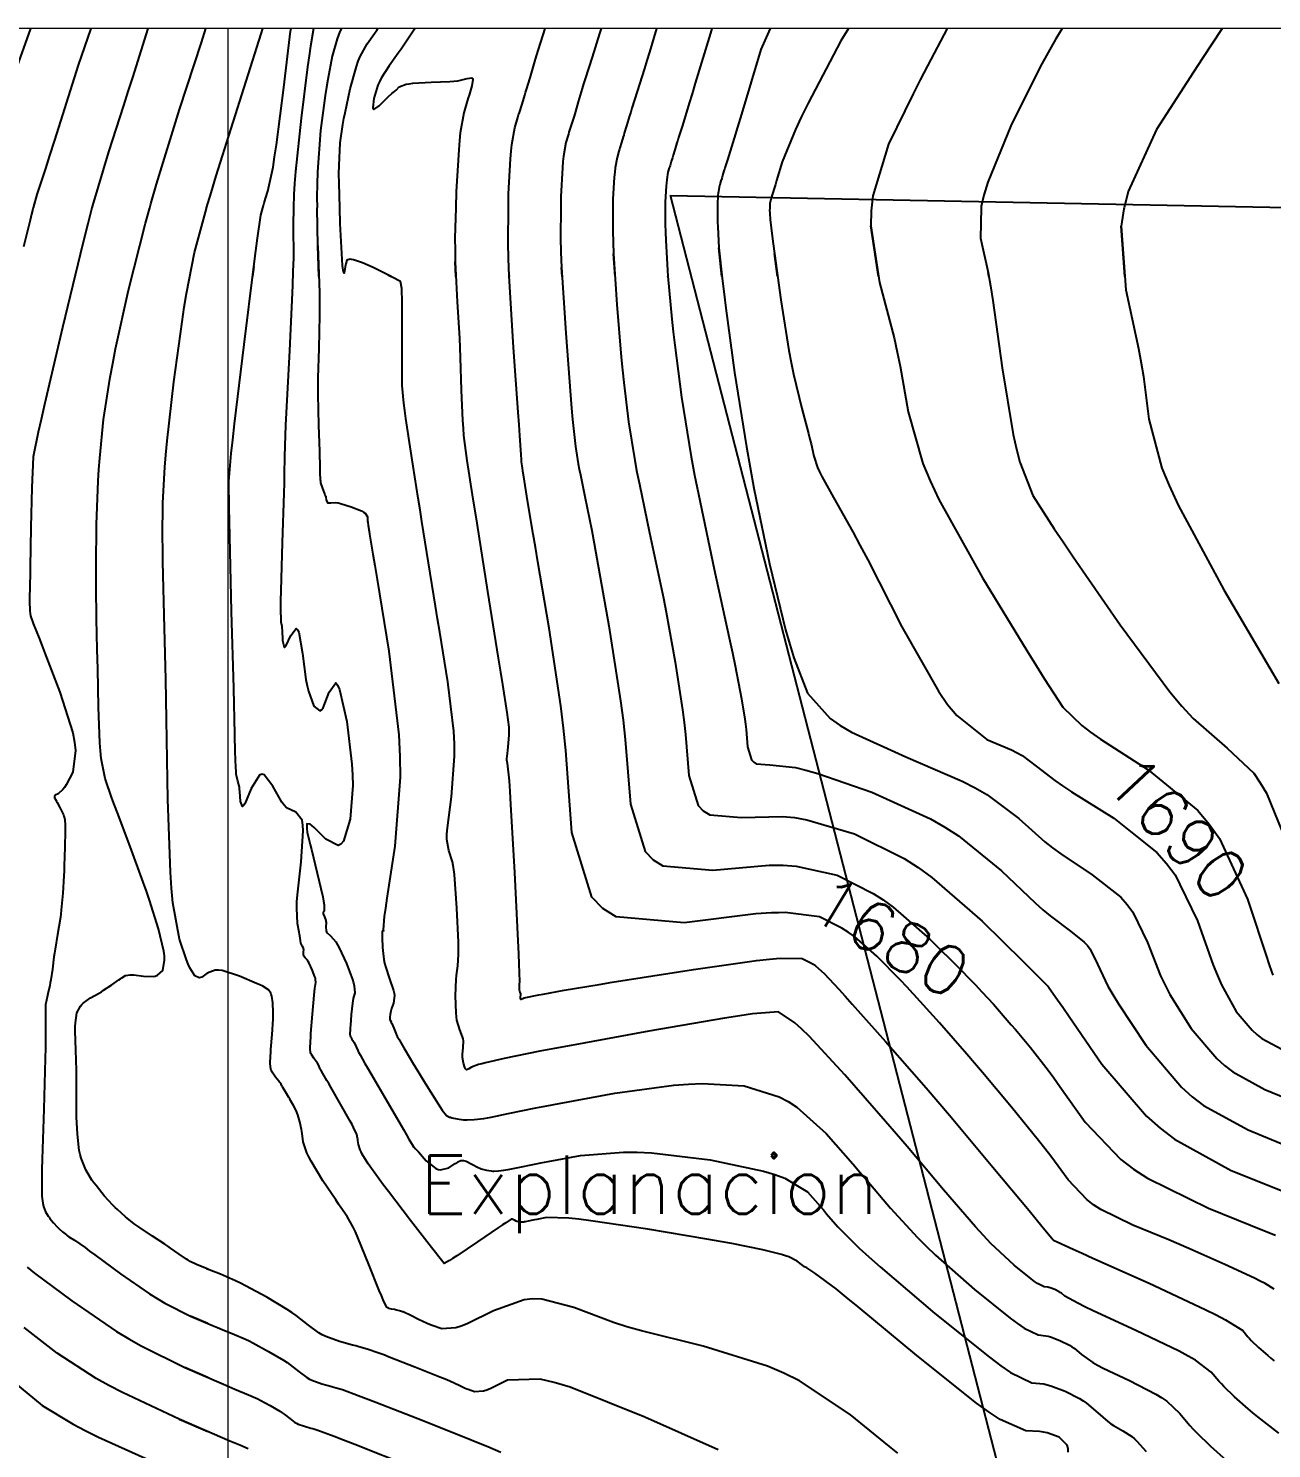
# Model space of a CAD drawing. Header units: metres. Extents: x 837475 to 838479, y 1189012 to 1191015.
# Drawn here: x 837861.1 to 837957.1, y 1190904.2 to 1191013.9 of the extents above; entities that cross this region are included whole.
import ezdxf

# ---------------------------------------------------------------- set-up
doc = ezdxf.new("R2010")
doc.units = ezdxf.units.M
doc.header["$LTSCALE"] = 0.3
doc.layers.add('COORD', color=7, linetype='Continuous', lineweight=20)
for name, color, linetype in [('CORREDORVIA', 70, 'Continuous'), ('COTAS 10', 1, 'Continuous'), ('COTAS INT', 252, 'Continuous'), ('TEXT', 7, 'Continuous')]:
    doc.layers.add(name, color=color, linetype=linetype)
doc.styles.get("Standard").update_dxf_attribs({"font": 'simplex.shx'})

msp = doc.modelspace()

# ---------------------------------------------------------------- linework, layer by layer
at = {"layer": 'COORD'}
msp.add_line((837876.51, 1189013.87), (837876.51, 1191013.87), dxfattribs=at)
msp.add_lwpolyline([(837476.51, 1189013.87), (838476.51, 1189013.87), (838476.51, 1191013.87), (837476.51, 1191013.87)], close=True, dxfattribs=at)
at = {"layer": 'CORREDORVIA'}
msp.add_lwpolyline([(838157.03, 1190996.19), (838237.17, 1190821.34), (838237, 1190602.88), (838240.03, 1190437.2), (838223.54, 1190366.27), (838212.2, 1190288.92), (838221.4, 1189997.88), (837954.54, 1189509.17), (837751.16, 1189231.38), (837593.19, 1189234.4), (837744.49, 1189686.61), (837750.28, 1189933.97), (837723.62, 1190051.52), (837726.09, 1190134.48), (837885.38, 1190229.43), (837983.18, 1190344.12), (837817.55, 1190502.19), (837798.03, 1190660.17), (837963.57, 1190795.98), (837910.68, 1191000.96)], close=True, dxfattribs=at)
at = {"layer": 'COTAS 10'}
for points in [[(837865.9, 1191013.87), (837864.91, 1191011.04), (837863.07, 1191005.23), (837862.7, 1191004.05), (837862.38, 1191003.06), (837861.73, 1191001.04), (837861.44, 1191000), (837861.42, 1190999.92), (837861.31, 1190999.51), (837861.19, 1190999.05), (837860.7, 1190997)], [(837883.1, 1191013.87), (837882.86, 1191012.49), (837882.75, 1191011.75), (837882.64, 1191010.91), (837882.14, 1191006.94), (837881.71, 1191002.83), (837881.63, 1191001.89), (837881.58, 1191001.04), (837881.56, 1191000), (837881.53, 1190998.69), (837881.54, 1190996.12), (837881.51, 1190995.13), (837881.47, 1190994.02)], [(837905.33, 1191013.87), (837905.2, 1191013.47), (837904.62, 1191011.64), (837904.09, 1191009.97), (837903.97, 1191009.58), (837903.86, 1191009.22), (837903.56, 1191008.2), (837903.33, 1191007.46), (837903.28, 1191007.27), (837903.23, 1191007.1), (837903.05, 1191006.54), (837902.89, 1191006.02), (837902.84, 1191005.86), (837902.79, 1191005.69), (837902.6, 1191005.05), (837902.42, 1191004), (837902.37, 1191003.58), (837902.33, 1191003.09), (837902.2, 1191000.88), (837902.2, 1191000), (837902.19, 1190997.69), (837902.22, 1190996.59), (837902.27, 1190995.4), (837902.59, 1190990.34), (837902.96, 1190985.55), (837903.04, 1190984.54), (837903.12, 1190983.65), (837903.34, 1190981.56), (837903.56, 1190980.23), (837903.63, 1190979.82), (837903.72, 1190979.39), (837904.07, 1190977.71), (837904.6, 1190975.09), (837904.79, 1190974.07), (837905, 1190972.92), (837905.93, 1190967.71), (837906.83, 1190961.93), (837907.02, 1190960.42), (837907.19, 1190958.94), (837907.59, 1190953.95), (837908.72, 1190950.29), (837909.34, 1190949.65), (837910.1, 1190949.18), (837913.95, 1190948.85), (837918.31, 1190949.23), (837918.44, 1190949.23), (837919.38, 1190949.22), (837920.39, 1190949.15), (837923.55, 1190948.45), (837926.34, 1190947.05), (837927.11, 1190946.55), (837927.89, 1190945.99), (837930.7, 1190943.55), (837933.17, 1190941.08), (837933.73, 1190940.51), (837934.24, 1190939.98), (837934.73, 1190939.45), (837935.63, 1190938.49), (837936.71, 1190937.25), (837937.02, 1190936.89), (837937.33, 1190936.53), (837938.49, 1190935.15), (837939.86, 1190933.39), (837940.3, 1190932.79), (837940.78, 1190932.14), (837942.72, 1190929.38), (837945.48, 1190926.49), (837946.46, 1190925.75), (837947.55, 1190925.04), (837952.25, 1190922.72), (837956.58, 1190920.98), (837957.43, 1190920.64)], [(837932.05, 1191013.87), (837930.53, 1191010.99), (837929.97, 1191009.91), (837929.43, 1191008.82), (837927.53, 1191004.94), (837926.31, 1191000.94), (837926.21, 1191000), (837926.18, 1190999.79), (837926.16, 1190998.62), (837926.83, 1190994.24), (837927.96, 1190989.96), (837928.21, 1190988.86), (837928.43, 1190987.79), (837929.04, 1190984.24), (837930.19, 1190980.26), (837930.76, 1190978.92), (837931.43, 1190977.48), (837934.8, 1190971.43), (837938.23, 1190965.82), (837938.95, 1190964.65), (837939.57, 1190963.65), (837941, 1190961.43), (837942.46, 1190960.03), (837942.48, 1190960.01), (837943.14, 1190959.51), (837943.91, 1190958.96), (837947.59, 1190956.6), (837951.44, 1190953.45), (837952.32, 1190952.4), (837953.11, 1190951.28), (837955.28, 1190946.6), (837955.43, 1190946.14), (837956.68, 1190942.32), (837956.98, 1190941.46), (837957.24, 1190940.72)], [(837926.76, 1190994.7), (837926.16, 1190998.62)], [(837902.32, 1190994.7), (837902.27, 1190995.4)], [(837881.47, 1190994.02), (837881.23, 1190988.98), (837880.98, 1190984.18), (837880.93, 1190983.22), (837880.9, 1190982.41), (837880.85, 1190980.79), (837880.84, 1190979.41), (837880.83, 1190978.75), (837880.81, 1190977.97), (837880.68, 1190974.15), (837880.57, 1190970.41), (837880.55, 1190969.68), (837880.54, 1190969.09), (837880.57, 1190968.03), (837880.64, 1190967.69), (837880.66, 1190967.54), (837880.67, 1190967.38), (837880.71, 1190966.58), (837880.83, 1190966.07), (837880.89, 1190966.07), (837880.97, 1190966.15), (837881.35, 1190966.97), (837881.77, 1190967.51), (837881.87, 1190967.42), (837881.96, 1190967.22), (837882.24, 1190965.59), (837882.51, 1190963.56), (837882.6, 1190963.09), (837882.7, 1190962.67), (837883.12, 1190961.51), (837883.58, 1190961.15), (837883.71, 1190961.22), (837883.84, 1190961.38), (837884.31, 1190962.6), (837884.81, 1190963.31), (837884.96, 1190963.14), (837885.11, 1190962.81), (837885.67, 1190960.32), (837886.07, 1190957.02), (837886.11, 1190956.18), (837886.13, 1190955.38), (837885.94, 1190952.77), (837885.42, 1190951.08), (837885.22, 1190950.86), (837885.01, 1190950.75), (837884.05, 1190951.23), (837883.15, 1190952.14), (837882.98, 1190952.29), (837882.84, 1190952.4), (837882.59, 1190952.43), (837882.58, 1190952.18), (837882.58, 1190952.11), (837882.58, 1190952.04), (837882.62, 1190951.78), (837882.77, 1190951.14), (837882.84, 1190950.82), (837882.94, 1190950.45), (837883.39, 1190948.6), (837883.81, 1190946.79), (837883.87, 1190946.44), (837883.92, 1190946.16), (837883.93, 1190945.68), (837883.85, 1190945.58), (837883.85, 1190945.53), (837883.85, 1190945.48), (837883.94, 1190945.25), (837884.05, 1190944.96), (837884.06, 1190944.88), (837884.07, 1190944.79), (837884.06, 1190944.47), (837884.08, 1190944.16), (837884.11, 1190944.09), (837884.16, 1190944.01), (837884.42, 1190943.76), (837884.81, 1190943.3), (837884.94, 1190943.08), (837885.08, 1190942.83), (837885.64, 1190941.62), (837886.11, 1190940.39), (837886.19, 1190940.13), (837886.25, 1190939.9), (837886.28, 1190939.37), (837886.16, 1190938.93), (837886.14, 1190938.76), (837886.11, 1190938.57), (837886.02, 1190937.7), (837885.95, 1190936.85), (837885.94, 1190936.68), (837885.93, 1190936.53), (837885.91, 1190936.19), (837885.93, 1190936.03), (837885.95, 1190935.98), (837885.97, 1190935.94), (837886.07, 1190935.78), (837886.2, 1190935.6), (837886.24, 1190935.54), (837886.27, 1190935.47), (837886.4, 1190935.19), (837886.52, 1190934.9), (837886.55, 1190934.83), (837886.58, 1190934.77), (837886.69, 1190934.57), (837887.07, 1190933.91), (837887.28, 1190933.56), (837887.53, 1190933.13), (837890.04, 1190928.81), (837890.28, 1190928.39), (837890.47, 1190928.06), (837890.79, 1190927.52), (837890.8, 1190927.5), (837890.8, 1190927.5), (837890.8, 1190927.49), (837890.81, 1190927.49), (837890.81, 1190927.48), (837890.82, 1190927.48), (837890.83, 1190927.49), (837890.84, 1190927.48), (837890.84, 1190927.48), (837890.99, 1190927.31), (837891.08, 1190927.21), (837891.2, 1190927.08), (837891.81, 1190926.4), (837892.55, 1190925.8), (837892.74, 1190925.72), (837892.92, 1190925.68), (837893.55, 1190925.84), (837894.05, 1190926.17), (837894.16, 1190926.24), (837894.25, 1190926.3), (837894.49, 1190926.42), (837894.7, 1190926.41), (837894.79, 1190926.39), (837894.89, 1190926.35), (837895.33, 1190926.13), (837895.81, 1190925.88), (837895.94, 1190925.83), (837896.06, 1190925.78), (837896.46, 1190925.67), (837896.83, 1190925.61), (837896.93, 1190925.6), (837897.03, 1190925.6), (837897.38, 1190925.61), (837897.81, 1190925.67), (837897.97, 1190925.69), (837898.15, 1190925.73), (837898.9, 1190925.88), (837900.17, 1190926.14), (837900.66, 1190926.23), (837901.22, 1190926.34), (837903.74, 1190926.8), (837907.05, 1190927.07), (837908.11, 1190927.05), (837909.22, 1190927), (837913.74, 1190926.46), (837917.88, 1190925.59), (837918.75, 1190925.33), (837919.51, 1190925.06), (837921.28, 1190924), (837922.24, 1190922.89), (837922.5, 1190922.59), (837922.75, 1190922.3), (837923.61, 1190921.28), (837925.27, 1190919.65), (837926.02, 1190918.97), (837926.89, 1190918.2), (837931.11, 1190914.6), (837935.33, 1190911.21), (837936.21, 1190910.56), (837936.96, 1190910.04), (837938.61, 1190909.23), (837939.52, 1190909.15), (837939.79, 1190909.08), (837940.07, 1190909.01), (837941.19, 1190908.59), (837942.3, 1190908.02), (837942.58, 1190907.84), (837942.84, 1190907.66), (837943.71, 1190906.93), (837944.49, 1190906.24), (837944.7, 1190906.08), (837944.91, 1190905.94), (837945.63, 1190905.53), (837946.34, 1190905.09), (837946.54, 1190904.92), (837946.73, 1190904.74), (837947.44, 1190903.93)], [(837860.96, 1190918.17), (837861.55, 1190917.72), (837864.43, 1190915.56), (837867.87, 1190913.2), (837868.82, 1190912.63), (837869.77, 1190912.09), (837873.16, 1190910.41), (837875.97, 1190909.21), (837876.55, 1190908.96), (837877.03, 1190908.75), (837878.07, 1190908.32), (837878.62, 1190908.08), (837878.79, 1190908), (837878.98, 1190907.9), (837879.75, 1190907.49), (837880.5, 1190907.04), (837880.67, 1190906.93), (837880.83, 1190906.82), (837881.28, 1190906.47), (837881.66, 1190906.18), (837881.78, 1190906.12), (837881.91, 1190906.05), (837882.41, 1190905.88), (837882.89, 1190905.74), (837883.01, 1190905.71), (837883.11, 1190905.68), (837883.43, 1190905.59), (837884.7, 1190905.11), (837885.41, 1190904.83), (837886.28, 1190904.49), (837890.7, 1190902.75)], [(837874.92, 1190909.66), (837873.16, 1190910.41)]]:
    msp.add_lwpolyline(points, dxfattribs=at)
at = {"layer": 'COTAS INT'}
for points in [[(837860.19, 1191010.9), (837861.26, 1191013.87)], [(837870.3, 1191013.87), (837869.1, 1191010.09), (837868.75, 1191008.99), (837868.41, 1191007.92), (837867.25, 1191004.33), (837866.03, 1191000.19), (837865.98, 1191000), (837865.65, 1190998.77), (837865.26, 1190997.25), (837863.69, 1190990.77), (837862.32, 1190984.83), (837862.05, 1190983.65), (837861.83, 1190982.67), (837861.44, 1190980.77), (837861.37, 1190979.57), (837861.35, 1190979.02), (837861.33, 1190978.39), (837861.26, 1190975.33), (837861.2, 1190972.23), (837861.19, 1190971.57), (837861.18, 1190971), (837861.15, 1190969.63), (837861.18, 1190968.87), (837861.21, 1190968.68), (837861.24, 1190968.5), (837861.43, 1190967.91), (837861.9, 1190966.76), (837862.1, 1190966.23), (837862.34, 1190965.61), (837863.5, 1190962.59), (837864.49, 1190959.44), (837864.63, 1190958.73), (837864.71, 1190958.1), (837864.51, 1190956.42), (837863.98, 1190955.43), (837863.85, 1190955.24), (837863.73, 1190955.07), (837863.37, 1190954.75), (837863.14, 1190954.64), (837863.1, 1190954.61), (837863.08, 1190954.57), (837863.08, 1190954.44), (837863.2, 1190954.23), (837863.24, 1190954.15), (837863.29, 1190954.06), (837863.51, 1190953.64), (837863.72, 1190953.21), (837863.77, 1190953.11), (837863.81, 1190953.02), (837863.89, 1190952.76), (837863.91, 1190952.31), (837863.91, 1190952.1), (837863.91, 1190951.85), (837863.89, 1190950.62), (837863.84, 1190949.18), (837863.83, 1190948.79), (837863.81, 1190948.41), (837863.72, 1190947.06), (837863.6, 1190945.77), (837863.56, 1190945.42), (837863.51, 1190945.07), (837863.32, 1190943.86), (837863.13, 1190942.73), (837863.09, 1190942.44), (837863.04, 1190942.16), (837862.92, 1190941.2), (837862.8, 1190940.36), (837862.76, 1190940.15), (837862.72, 1190939.94), (837862.56, 1190939.3), (837862.43, 1190938.66), (837862.4, 1190938.46), (837862.39, 1190938.25), (837862.39, 1190937.45), (837862.39, 1190935.84), (837862.38, 1190935.13), (837862.36, 1190934.3), (837862.25, 1190930.38), (837862.13, 1190926.51), (837862.11, 1190925.72), (837862.1, 1190925.05), (837862.1, 1190923.66), (837862.17, 1190923.11), (837862.2, 1190922.98), (837862.23, 1190922.85), (837862.39, 1190922.46), (837862.59, 1190922.12), (837862.66, 1190922.03), (837862.73, 1190921.94), (837863, 1190921.6), (837863.29, 1190921.29), (837863.37, 1190921.21), (837863.44, 1190921.13), (837863.71, 1190920.89), (837864, 1190920.66), (837864.1, 1190920.59), (837864.2, 1190920.52), (837864.62, 1190920.25), (837865.44, 1190919.68), (837865.79, 1190919.42), (837866.21, 1190919.12), (837868.17, 1190917.67), (837870.42, 1190916.11), (837871.02, 1190915.74), (837871.6, 1190915.4), (837873.6, 1190914.4), (837875.3, 1190913.67), (837875.68, 1190913.51), (837876.03, 1190913.36), (837877, 1190912.97), (837877.85, 1190912.6), (837878.12, 1190912.47), (837878.41, 1190912.32), (837879.62, 1190911.67), (837880.78, 1190910.98), (837881.05, 1190910.8), (837881.3, 1190910.63), (837881.99, 1190910.09), (837882.59, 1190909.64), (837882.78, 1190909.53), (837882.97, 1190909.44), (837883.75, 1190909.16), (837884.51, 1190908.95), (837884.68, 1190908.9), (837884.85, 1190908.86), (837885.34, 1190908.72), (837886.55, 1190908.27), (837887.17, 1190908.03), (837887.91, 1190907.74), (837891.61, 1190906.29), (837895.27, 1190904.83), (837895.98, 1190904.55), (837896.56, 1190904.31), (837897.58, 1190903.89)], [(837914.36, 1190904.05), (837908.69, 1190906.58), (837902.92, 1190908.9), (837901.69, 1190909.27), (837900.62, 1190909.52), (837898.09, 1190909.44), (837896.79, 1190908.79), (837896.5, 1190908.68), (837896.23, 1190908.6), (837895.54, 1190908.55), (837895.06, 1190908.71), (837894.94, 1190908.76), (837894.82, 1190908.81), (837894.4, 1190909.01), (837893.62, 1190909.36), (837893.27, 1190909.51), (837892.87, 1190909.68), (837890.92, 1190910.46), (837888.94, 1190911.23), (837888.52, 1190911.39), (837888.15, 1190911.53), (837887.25, 1190911.84), (837886.59, 1190912.03), (837886.36, 1190912.09), (837886.12, 1190912.16), (837885.1, 1190912.44), (837884.04, 1190912.82), (837883.77, 1190912.95), (837883.52, 1190913.09), (837882.71, 1190913.7), (837881.76, 1190914.45), (837881.43, 1190914.67), (837881.06, 1190914.91), (837879.48, 1190915.85), (837877.84, 1190916.73), (837877.45, 1190916.93), (837877.07, 1190917.11), (837875.92, 1190917.62), (837875.03, 1190917.97), (837874.82, 1190918.06), (837874.62, 1190918.14), (837874.05, 1190918.38), (837873.56, 1190918.62), (837873.41, 1190918.71), (837873.27, 1190918.8), (837872.71, 1190919.18), (837872.05, 1190919.65), (837871.83, 1190919.8), (837871.6, 1190919.95), (837870.65, 1190920.57), (837869.69, 1190921.2), (837869.46, 1190921.37), (837869.24, 1190921.52), (837868.56, 1190922.06), (837867.94, 1190922.62), (837867.77, 1190922.79), (837867.59, 1190922.97), (837866.92, 1190923.69), (837866.29, 1190924.47), (837866.13, 1190924.69), (837865.98, 1190924.9), (837865.51, 1190925.69), (837865.15, 1190926.59), (837865.07, 1190926.88), (837865, 1190927.18), (837864.85, 1190928.44), (837864.79, 1190929.75), (837864.78, 1190930.08), (837864.77, 1190930.41), (837864.79, 1190932.63), (837864.79, 1190933), (837864.78, 1190933.38), (837864.72, 1190934.95), (837864.68, 1190936.43), (837864.69, 1190936.76), (837864.71, 1190937.05), (837864.82, 1190937.82), (837865.08, 1190938.33), (837865.19, 1190938.46), (837865.31, 1190938.58), (837865.87, 1190938.97), (837866.53, 1190939.34), (837866.71, 1190939.45), (837866.88, 1190939.56), (837867.51, 1190939.99), (837868.06, 1190940.37), (837868.18, 1190940.45), (837868.29, 1190940.52), (837868.58, 1190940.7), (837868.93, 1190940.76), (837869.06, 1190940.76), (837869.22, 1190940.75), (837869.95, 1190940.65), (837870.7, 1190940.62), (837870.87, 1190940.66), (837871.03, 1190940.72), (837871.45, 1190941.09), (837871.59, 1190941.89), (837871.57, 1190942.22), (837871.52, 1190942.59), (837871.11, 1190944.32), (837870.42, 1190946.53), (837870.19, 1190947.21), (837869.94, 1190947.91), (837868.92, 1190950.67), (837867.94, 1190953.26), (837867.72, 1190953.86), (837867.52, 1190954.4), (837867, 1190955.92), (837866.7, 1190957.48), (837866.64, 1190958.05), (837866.58, 1190958.68), (837866.47, 1190961.44), (837866.42, 1190964.4), (837866.41, 1190965.15), (837866.39, 1190965.88), (837866.34, 1190968.27), (837866.3, 1190970.74), (837866.3, 1190971.5), (837866.3, 1190972.31), (837866.34, 1190975.55), (837866.46, 1190978.91), (837866.51, 1190979.8), (837866.58, 1190980.67), (837866.87, 1190983.66), (837867.38, 1190986.94), (837867.58, 1190987.99), (837867.8, 1190989.11), (837868.8, 1190993.66), (837870.11, 1190998.82), (837870.44, 1191000), (837870.53, 1191000.32), (837870.97, 1191001.85), (837872.75, 1191007.61), (837874.43, 1191012.78), (837874.78, 1191013.87)], [(837928.26, 1190903.81), (837927.61, 1190904.32), (837924.57, 1190906.78), (837920.65, 1190909.38), (837919.45, 1190909.98), (837918.19, 1190910.52), (837913.2, 1190912.06), (837908.44, 1190913.25), (837907.31, 1190913.57), (837906.27, 1190913.89), (837903.21, 1190915.05), (837900.73, 1190915.7), (837900.05, 1190915.72), (837899.38, 1190915.65), (837897, 1190914.81), (837894.96, 1190913.79), (837894.5, 1190913.61), (837894.09, 1190913.48), (837893.01, 1190913.41), (837892.26, 1190913.66), (837892.06, 1190913.74), (837891.87, 1190913.81), (837891.22, 1190914.13), (837890.68, 1190914.41), (837890.57, 1190914.47), (837890.47, 1190914.52), (837890.23, 1190914.63), (837890.07, 1190914.69), (837890.02, 1190914.71), (837889.97, 1190914.72), (837889.74, 1190914.79), (837889.5, 1190914.86), (837889.43, 1190914.88), (837889.36, 1190914.89), (837889.13, 1190914.94), (837888.92, 1190914.99), (837888.88, 1190915.01), (837888.83, 1190915.03), (837888.73, 1190915.1), (837888.47, 1190915.66), (837888.34, 1190915.98), (837888.18, 1190916.37), (837887.38, 1190918.38), (837886.52, 1190920.46), (837886.33, 1190920.89), (837886.16, 1190921.26), (837885.7, 1190922.09), (837885.21, 1190922.77), (837885.02, 1190923.05), (837884.81, 1190923.37), (837883.83, 1190924.84), (837882.92, 1190926.35), (837882.73, 1190926.7), (837882.58, 1190927.01), (837882.31, 1190927.86), (837882.23, 1190928.49), (837882.2, 1190928.66), (837882.17, 1190928.82), (837882.04, 1190929.41), (837881.88, 1190929.95), (837881.83, 1190930.08), (837881.78, 1190930.22), (837881.56, 1190930.65), (837881.32, 1190931.06), (837881.26, 1190931.18), (837881.19, 1190931.29), (837880.94, 1190931.71), (837880.73, 1190932.06), (837880.69, 1190932.13), (837880.66, 1190932.19), (837880.6, 1190932.31), (837880.52, 1190932.41), (837880.48, 1190932.47), (837880.43, 1190932.53), (837880.16, 1190932.85), (837879.9, 1190933.25), (837879.85, 1190933.36), (837879.81, 1190933.48), (837879.75, 1190933.9), (837879.78, 1190934.5), (837879.79, 1190934.73), (837879.81, 1190934.99), (837879.89, 1190936.14), (837879.97, 1190937.32), (837879.98, 1190937.6), (837879.98, 1190937.85), (837879.95, 1190938.59), (837879.87, 1190939.11), (837879.83, 1190939.23), (837879.8, 1190939.33), (837879.63, 1190939.59), (837879.17, 1190939.87), (837878.95, 1190939.98), (837878.69, 1190940.1), (837877.39, 1190940.65), (837876.05, 1190941.08), (837875.76, 1190941.12), (837875.51, 1190941.13), (837874.87, 1190940.89), (837874.48, 1190940.58), (837874.37, 1190940.54), (837874.27, 1190940.53), (837873.93, 1190940.68), (837873.54, 1190941.29), (837873.42, 1190941.57), (837873.28, 1190941.91), (837872.73, 1190943.51), (837872.23, 1190946.33), (837872.13, 1190947.44), (837872.04, 1190948.68), (837871.84, 1190954.31), (837871.74, 1190960.48), (837871.71, 1190962.05), (837871.68, 1190963.56), (837871.56, 1190968.55), (837871.46, 1190972.68), (837871.45, 1190973.65), (837871.44, 1190974.56), (837871.45, 1190977.21), (837871.6, 1190979.97), (837871.69, 1190980.94), (837871.79, 1190982), (837872.3, 1190986.56), (837872.94, 1190991.21), (837873.11, 1190992.33), (837873.29, 1190993.38), (837873.91, 1190996.56), (837874.83, 1190999.97), (837874.83, 1191000), (837875.18, 1191001.17), (837875.57, 1191002.48), (837879.05, 1191013.46), (837879.17, 1191013.87)], [(837941.42, 1190903.87), (837941.4, 1190904.16), (837941.33, 1190904.42), (837940.72, 1190905.05), (837939.78, 1190905.37), (837939.5, 1190905.43), (837939.21, 1190905.47), (837938.14, 1190905.53), (837936.17, 1190906.4), (837935.32, 1190906.96), (837934.34, 1190907.66), (837929.73, 1190911.34), (837925.19, 1190915.11), (837924.27, 1190915.86), (837923.48, 1190916.49), (837921.84, 1190917.72), (837921.21, 1190918.11), (837921.05, 1190918.21), (837920.91, 1190918.31), (837920.47, 1190918.64), (837919.84, 1190918.96), (837919.58, 1190919.05), (837919.27, 1190919.15), (837917.83, 1190919.51), (837915.43, 1190919.99), (837914.52, 1190920.15), (837913.5, 1190920.33), (837908.93, 1190921.1), (837904.52, 1190921.76), (837903.6, 1190921.87), (837902.82, 1190921.95), (837901.1, 1190922), (837900.36, 1190921.86), (837900.19, 1190921.83), (837900.05, 1190921.8), (837899.68, 1190921.73), (837899.46, 1190921.68), (837899.41, 1190921.67), (837899.36, 1190921.66), (837899.23, 1190921.65), (837899.13, 1190921.64), (837899.07, 1190921.65), (837898.96, 1190921.66), (837898.84, 1190921.7), (837898.81, 1190921.71), (837898.77, 1190921.73), (837898.63, 1190921.8), (837898.5, 1190921.86), (837898.47, 1190921.87), (837898.45, 1190921.88), (837898.38, 1190921.88), (837897.96, 1190921.6), (837897.7, 1190921.44), (837897.39, 1190921.23), (837895.78, 1190920.14), (837894.16, 1190919.06), (837893.85, 1190918.85), (837893.6, 1190918.69), (837893.19, 1190918.45), (837892.78, 1190918.98), (837892.52, 1190919.3), (837892.21, 1190919.7), (837890.6, 1190921.77), (837888.88, 1190924.01), (837888.5, 1190924.51), (837888.17, 1190924.96), (837887.33, 1190926.16), (837886.87, 1190926.91), (837886.78, 1190927.08), (837886.71, 1190927.23), (837886.57, 1190927.65), (837886.53, 1190927.97), (837886.52, 1190928.05), (837886.5, 1190928.13), (837886.44, 1190928.42), (837886.2, 1190928.95), (837886.08, 1190929.19), (837885.94, 1190929.46), (837885.19, 1190930.77), (837884.43, 1190932.08), (837884.27, 1190932.36), (837884.13, 1190932.6), (837883.82, 1190933.14), (837883.66, 1190933.42), (837883.62, 1190933.48), (837883.59, 1190933.55), (837883.5, 1190933.75), (837883.4, 1190933.94), (837883.36, 1190934), (837883.31, 1190934.06), (837883.12, 1190934.32), (837882.93, 1190934.59), (837882.9, 1190934.67), (837882.87, 1190934.75), (837882.83, 1190935.05), (837882.86, 1190935.64), (837882.88, 1190935.91), (837882.9, 1190936.22), (837883.02, 1190937.72), (837883.15, 1190939.18), (837883.18, 1190939.47), (837883.2, 1190939.71), (837883.27, 1190940.17), (837883.26, 1190940.4), (837883.24, 1190940.5), (837883.2, 1190940.61), (837883, 1190941.14), (837882.75, 1190941.67), (837882.69, 1190941.78), (837882.64, 1190941.88), (837882.46, 1190942.08), (837882.35, 1190942.2), (837882.34, 1190942.25), (837882.32, 1190942.29), (837882.33, 1190942.5), (837882.34, 1190942.71), (837882.33, 1190942.76), (837882.32, 1190942.81), (837882.25, 1190942.95), (837882.16, 1190943.1), (837882.15, 1190943.15), (837882.13, 1190943.2), (837882.09, 1190943.42), (837882.04, 1190943.77), (837882.01, 1190943.9), (837881.99, 1190944.05), (837881.85, 1190944.72), (837881.8, 1190945.92), (837881.82, 1190946.4), (837881.86, 1190946.95), (837882.14, 1190949.48), (837882.31, 1190951.87), (837882.28, 1190952.33), (837882.22, 1190952.7), (837881.72, 1190953.33), (837881.02, 1190953.67), (837880.83, 1190953.87), (837880.64, 1190954.1), (837879.95, 1190955.33), (837879.28, 1190956.22), (837879.1, 1190956.25), (837878.92, 1190956.18), (837878.29, 1190955.14), (837877.79, 1190953.98), (837877.69, 1190953.83), (837877.61, 1190953.76), (837877.46, 1190954.15), (837877.41, 1190954.92), (837877.39, 1190955.1), (837877.37, 1190955.26), (837877.25, 1190955.71), (837877.13, 1190956.27), (837877.11, 1190956.5), (837877.09, 1190956.77), (837877.04, 1190958.02), (837876.99, 1190960.57), (837876.96, 1190961.65), (837876.93, 1190962.91), (837876.77, 1190968.82), (837876.63, 1190974.62), (837876.6, 1190975.8), (837876.58, 1190976.8), (837876.55, 1190978.88), (837876.74, 1190981.03), (837876.86, 1190982.08), (837877, 1190983.33), (837877.74, 1190989.45), (837878.49, 1190995.49), (837878.64, 1190996.68), (837878.77, 1190997.66), (837879.03, 1190999.45), (837879.17, 1191000), (837879.18, 1191000), (837879.23, 1191000.19), (837879.29, 1191000.4), (837879.58, 1191001.3), (837879.97, 1191003.14), (837880.09, 1191003.95), (837880.23, 1191004.88), (837880.8, 1191009.31), (837881.33, 1191013.66), (837881.36, 1191013.87)], [(837885.26, 1191013.87), (837885.14, 1191013.64), (837885.03, 1191013.36), (837884.92, 1191013.06), (837884.55, 1191011.73), (837884.2, 1191009.93), (837884.1, 1191009.32), (837884, 1191008.68), (837883.65, 1191005.98), (837883.4, 1191002.8), (837883.37, 1191001.85), (837883.35, 1191000.87), (837883.37, 1191000)], [(837957.69, 1190905.36), (837956.07, 1190906.62), (837955.68, 1190906.93), (837955.32, 1190907.23), (837954.26, 1190908.15), (837953.45, 1190908.95), (837953.25, 1190909.16), (837953.06, 1190909.36), (837952.47, 1190910.07), (837951.26, 1190910.98), (837950.69, 1190911.31), (837950, 1190911.68), (837946.64, 1190913.28), (837943.34, 1190914.8), (837942.69, 1190915.11), (837942.15, 1190915.38), (837941.16, 1190915.93), (837940.89, 1190916.16), (837940.8, 1190916.21), (837940.71, 1190916.27), (837940.37, 1190916.45), (837940.02, 1190916.58), (837939.93, 1190916.6), (837939.85, 1190916.62), (837939.57, 1190916.65), (837939.05, 1190916.9), (837938.82, 1190917.06), (837938.55, 1190917.26), (837937.23, 1190918.32), (837935.44, 1190920.01), (837934.86, 1190920.62), (837934.25, 1190921.28), (837931.77, 1190924.16), (837928.96, 1190927.5), (837928.14, 1190928.46), (837927.31, 1190929.42), (837924.16, 1190933.02), (837921.39, 1190936.01), (837920.8, 1190936.59), (837920.28, 1190937.06), (837919.02, 1190937.89), (837917.02, 1190937.74), (837916.03, 1190937.6), (837914.86, 1190937.42), (837909.02, 1190936.41), (837903.01, 1190935.31), (837901.71, 1190935.07), (837900.58, 1190934.86), (837897.82, 1190934.3), (837896.39, 1190933.97), (837896.1, 1190933.89), (837895.85, 1190933.82), (837895.31, 1190933.62), (837895.09, 1190933.49), (837895.04, 1190933.47), (837895, 1190933.45), (837894.91, 1190933.42), (837894.84, 1190933.5), (837894.82, 1190933.55), (837894.79, 1190933.61), (837894.69, 1190933.93), (837894.62, 1190934.36), (837894.62, 1190934.49), (837894.62, 1190934.62), (837894.67, 1190935.12), (837894.68, 1190935.66), (837894.66, 1190935.81), (837894.62, 1190935.96), (837894.41, 1190936.51), (837894.18, 1190937.25), (837894.14, 1190937.52), (837894.11, 1190937.82), (837894.08, 1190939.13), (837894.13, 1190940.41), (837894.15, 1190940.67), (837894.17, 1190940.91), (837894.26, 1190941.45), (837894.31, 1190942.32), (837894.31, 1190942.76), (837894.29, 1190943.28), (837894.18, 1190945.9), (837893.99, 1190948.52), (837893.92, 1190949.05), (837893.85, 1190949.49), (837893.56, 1190950.37), (837893.4, 1190951.21), (837893.41, 1190951.62), (837893.44, 1190952.11), (837893.75, 1190954.52), (837893.99, 1190957.66), (837893.98, 1190958.61), (837893.93, 1190959.58), (837893.48, 1190963.39), (837892.85, 1190967.24), (837892.68, 1190968.25), (837892.52, 1190969.24), (837891.99, 1190972.58), (837891.47, 1190975.79), (837891.33, 1190976.69), (837891.19, 1190977.59), (837890.66, 1190980.89), (837890.23, 1190983.74), (837890.15, 1190984.36), (837890.08, 1190984.91), (837889.96, 1190986.28), (837889.95, 1190987.53), (837889.95, 1190988), (837889.95, 1190988.53), (837889.96, 1190990.86), (837889.95, 1190993.02), (837889.93, 1190993.44), (837889.92, 1190993.77), (837889.83, 1190994.33), (837889.61, 1190994.43), (837889.39, 1190994.54), (837888.83, 1190994.83), (837888.12, 1190995.19), (837887.91, 1190995.29), (837887.7, 1190995.39), (837886.88, 1190995.75), (837886.19, 1190996), (837886.04, 1190996.03), (837885.93, 1190996.05), (837885.68, 1190995.96), (837885.59, 1190995.68), (837885.57, 1190995.57), (837885.55, 1190995.46), (837885.47, 1190994.96), (837885.38, 1190995.2), (837885.35, 1190995.55), (837885.31, 1190996.03), (837885.17, 1190998.79), (837885.13, 1191000), (837885.07, 1191001.92), (837885.06, 1191002.63), (837885.07, 1191003.27), (837885.16, 1191005.02), (837885.37, 1191006.45), (837885.45, 1191006.9), (837885.54, 1191007.36), (837885.94, 1191009.2), (837886.42, 1191010.94), (837886.56, 1191011.33), (837886.7, 1191011.69), (837887.24, 1191012.68), (837887.82, 1191013.49), (837887.99, 1191013.74), (837888.08, 1191013.87)], [(837890.93, 1191013.87), (837890.89, 1191013.81), (837890.08, 1191012.59), (837889.86, 1191012.27), (837889.65, 1191011.97), (837888.94, 1191010.97), (837888.33, 1191010.02), (837888.2, 1191009.75), (837888.08, 1191009.48), (837887.75, 1191008.46), (837887.67, 1191007.74), (837887.7, 1191007.66), (837887.76, 1191007.62), (837888.18, 1191007.9), (837888.68, 1191008.41), (837888.79, 1191008.51), (837888.89, 1191008.61), (837889.16, 1191008.84), (837889.35, 1191009), (837889.41, 1191009.05), (837889.48, 1191009.11), (837889.72, 1191009.35), (837890.25, 1191009.56), (837890.49, 1191009.6), (837890.78, 1191009.64), (837892.18, 1191009.71), (837893.63, 1191009.76), (837893.95, 1191009.79), (837894.24, 1191009.83), (837894.97, 1191010.01), (837895.34, 1191010.05), (837895.39, 1191010.01), (837895.42, 1191009.93), (837895.34, 1191009.44), (837895.12, 1191008.72), (837895.05, 1191008.5), (837894.98, 1191008.26), (837894.71, 1191007.34), (837894.44, 1191005.81), (837894.38, 1191005.2), (837894.32, 1191004.5), (837894.13, 1191001.28), (837894.09, 1191000), (837894.03, 1190997.68), (837894.04, 1190996.74), (837894.05, 1190995.83), (837894.19, 1190992.76), (837894.37, 1190989.95), (837894.41, 1190989.2), (837894.44, 1190988.46), (837894.51, 1190985.92), (837894.61, 1190983.59), (837894.65, 1190982.99), (837894.7, 1190982.41), (837894.94, 1190980.48), (837895.36, 1190977.83), (837895.71, 1190975.64), (837896.54, 1190970.37), (837897.36, 1190965.22), (837897.54, 1190964.13), (837897.69, 1190963.19), (837898.04, 1190961.02), (837898.18, 1190959.88), (837898.19, 1190959.58), (837898.19, 1190959.3), (837898.12, 1190958.35), (837898.03, 1190957.63), (837898.02, 1190957.48), (837898.02, 1190957.36), (837898.06, 1190957.1), (837898.21, 1190955.75), (837898.26, 1190954.93), (837898.33, 1190953.92), (837898.62, 1190948.65), (837898.88, 1190943.39), (837898.93, 1190942.38), (837898.97, 1190941.57), (837899.02, 1190940.25), (837899.01, 1190940.15), (837899, 1190940.11), (837899, 1190940.07), (837898.99, 1190939.85), (837899, 1190939.63), (837899, 1190939.58), (837899.01, 1190939.53), (837899.05, 1190939.41), (837899.08, 1190939.29), (837899.09, 1190939.26), (837899.09, 1190939.22), (837899.07, 1190939.05), (837899.07, 1190938.91), (837899.07, 1190938.89), (837899.08, 1190938.87), (837899.15, 1190938.88), (837899.27, 1190938.94), (837899.32, 1190938.95), (837899.38, 1190938.97), (837899.63, 1190939.03), (837900.24, 1190939.15), (837900.52, 1190939.2), (837900.85, 1190939.26), (837902.46, 1190939.56), (837905.16, 1190940.01), (837906.18, 1190940.18), (837907.33, 1190940.37), (837912.46, 1190941.17), (837917.34, 1190941.86), (837918.33, 1190941.97), (837919.16, 1190942.05), (837920.85, 1190942.02), (837921.52, 1190941.69), (837921.7, 1190941.57), (837921.89, 1190941.44), (837922.56, 1190940.85), (837923.7, 1190939.64), (837924.18, 1190939.11), (837924.73, 1190938.5), (837927.31, 1190935.6), (837930.44, 1190932.02), (837931.33, 1190930.98), (837932.24, 1190929.92), (837935.6, 1190925.9), (837938.39, 1190922.54), (837938.93, 1190921.88), (837939.37, 1190921.35), (837940.12, 1190920.43), (837940.25, 1190920.29), (837940.29, 1190920.26), (837940.34, 1190920.23), (837940.56, 1190920.12), (837941.79, 1190919.57), (837942.49, 1190919.26), (837943.33, 1190918.88), (837947.66, 1190916.93), (837952, 1190914.91), (837952.86, 1190914.48), (837953.57, 1190914.11), (837954.9, 1190913.27), (837955.29, 1190912.79), (837955.42, 1190912.65), (837955.56, 1190912.51), (837956.11, 1190911.97), (837956.83, 1190911.34), (837957.07, 1190911.14), (837957.33, 1190910.93)], [(837957.32, 1190916.47), (837956.63, 1190916.91), (837956.25, 1190917.1), (837955.8, 1190917.33), (837953.52, 1190918.39), (837950.73, 1190919.62), (837949.96, 1190919.95), (837949.19, 1190920.28), (837946.4, 1190921.42), (837943.94, 1190922.64), (837943.38, 1190923), (837942.86, 1190923.39), (837941.42, 1190924.91), (837940.07, 1190926.75), (837939.62, 1190927.34), (837939.12, 1190927.97), (837937.04, 1190930.53), (837934.78, 1190933.22), (837934.17, 1190933.94), (837933.57, 1190934.64), (837931.47, 1190937.04), (837929.48, 1190939.24), (837929.41, 1190939.32), (837928.96, 1190939.81), (837928.44, 1190940.36), (837926.63, 1190942.2), (837924.89, 1190943.72), (837924.41, 1190944.06), (837923.93, 1190944.37), (837922.2, 1190945.23), (837919.55, 1190945.56), (837919.04, 1190945.55), (837918.49, 1190945.54), (837917.28, 1190945.46), (837911.75, 1190944.78), (837906.49, 1190945.24), (837905.46, 1190945.89), (837904.61, 1190946.75), (837903.07, 1190951.75), (837902.6, 1190958.1), (837902.42, 1190959.82), (837902.22, 1190961.53), (837901.32, 1190967.55), (837900.43, 1190972.66), (837900.24, 1190973.79), (837900.07, 1190974.8), (837899.63, 1190977.41), (837899.34, 1190979.23), (837899.3, 1190979.5), (837899.21, 1190980.07), (837899.17, 1190980.38), (837899.16, 1190980.47), (837899.16, 1190980.56), (837899.14, 1190980.92), (837899.05, 1190982.43), (837898.99, 1190983.24), (837898.92, 1190984.23), (837898.56, 1190989.22), (837898.22, 1190994.75), (837898.17, 1190996.08), (837898.14, 1190997.32), (837898.16, 1191000), (837898.16, 1191001.08), (837898.32, 1191003.8), (837898.38, 1191004.39), (837898.43, 1191004.91), (837898.65, 1191006.2), (837898.89, 1191006.98), (837898.95, 1191007.19), (837899.01, 1191007.38), (837899.21, 1191008.03), (837899.42, 1191008.71), (837899.49, 1191008.92), (837899.56, 1191009.15), (837899.83, 1191010.06), (837900.2, 1191011.31), (837900.34, 1191011.75), (837900.49, 1191012.23), (837901.01, 1191013.87)], [(837909.61, 1191013.87), (837909.05, 1191012.03), (837908.85, 1191011.38), (837908.67, 1191010.78), (837908.11, 1191009), (837907.7, 1191007.71), (837907.61, 1191007.41), (837907.52, 1191007.13), (837907.28, 1191006.34), (837907.11, 1191005.77), (837907.07, 1191005.62), (837907.03, 1191005.49), (837906.9, 1191005.06), (837906.77, 1191004.65), (837906.73, 1191004.53), (837906.69, 1191004.4), (837906.55, 1191003.91), (837906.4, 1191003.09), (837906.37, 1191002.76), (837906.34, 1191002.39), (837906.24, 1191000.68), (837906.23, 1191000), (837906.23, 1190998.21), (837906.25, 1190997.36), (837906.29, 1190996.45), (837906.54, 1190992.53), (837906.87, 1190988.48), (837906.97, 1190987.48), (837907.07, 1190986.52), (837907.44, 1190983.47), (837907.93, 1190980.5), (837908.09, 1190979.59), (837908.28, 1190978.65), (837909.07, 1190974.9), (837909.91, 1190970.94), (837910.13, 1190969.85), (837910.34, 1190968.77), (837911.05, 1190964.9), (837911.62, 1190961.23), (837911.75, 1190960.26), (837911.85, 1190959.33), (837912.11, 1190956.16), (837912.83, 1190953.83), (837913.22, 1190953.42), (837913.71, 1190953.12), (837916.16, 1190952.91), (837919.33, 1190953), (837920.27, 1190952.9), (837921.22, 1190952.73), (837924.9, 1190951.66), (837928.75, 1190949.74), (837929.82, 1190949.04), (837930.89, 1190948.27), (837934.77, 1190944.9), (837937.9, 1190941.8), (837938.5, 1190941.21), (837938.99, 1190940.73), (837939.79, 1190939.93), (837939.84, 1190939.87), (837939.87, 1190939.83), (837939.93, 1190939.77), (837940.59, 1190938.82), (837940.99, 1190938.25), (837941.48, 1190937.54), (837944.02, 1190933.86), (837947.47, 1190929.83), (837948.53, 1190928.9), (837949.64, 1190928.05), (837954.02, 1190925.65), (837957.96, 1190924.06)], [(837913.89, 1191013.87), (837913.78, 1191013.51), (837912.6, 1191009.64), (837912.35, 1191008.81), (837912.13, 1191008.09), (837911.6, 1191006.36), (837911.31, 1191005.45), (837911.24, 1191005.23), (837911.18, 1191005.04), (837911.01, 1191004.48), (837910.89, 1191004.08), (837910.86, 1191003.98), (837910.83, 1191003.88), (837910.74, 1191003.58), (837910.65, 1191003.29), (837910.62, 1191003.2), (837910.59, 1191003.11), (837910.49, 1191002.76), (837910.39, 1191002.19), (837910.37, 1191001.95), (837910.34, 1191001.69), (837910.27, 1191000.48), (837910.27, 1191000), (837910.27, 1190998.74), (837910.29, 1190998.14), (837910.31, 1190997.49), (837910.48, 1190994.72), (837910.79, 1190991.41), (837910.89, 1190990.42), (837911.01, 1190989.39), (837911.54, 1190985.39), (837912.29, 1190980.78), (837912.55, 1190979.37), (837912.84, 1190977.9), (837914.06, 1190972.09), (837915.22, 1190966.79), (837915.47, 1190965.64), (837915.68, 1190964.62), (837916.18, 1190962.09), (837916.43, 1190960.52), (837916.48, 1190960.11), (837916.52, 1190959.71), (837916.63, 1190958.36), (837916.94, 1190957.36), (837917.11, 1190957.19), (837917.31, 1190957.06), (837918.36, 1190956.97), (837920.35, 1190956.77), (837921.15, 1190956.57), (837922.06, 1190956.31), (837926.25, 1190954.87), (837930.77, 1190952.81), (837931.88, 1190952.17), (837932.93, 1190951.5), (837936.25, 1190948.8), (837938.86, 1190946.32), (837939.46, 1190945.78), (837940.01, 1190945.31), (837941.59, 1190944.14), (837942.66, 1190943.29), (837942.9, 1190943.02), (837943.12, 1190942.74), (837943.68, 1190941.59), (837944.49, 1190939.87), (837944.86, 1190939.23), (837945.3, 1190938.51), (837947.41, 1190935.32), (837950.16, 1190932.09), (837951, 1190931.34), (837951.88, 1190930.67), (837955.32, 1190928.77), (837958.63, 1190927.43)], [(837918.39, 1191013.87), (837917.67, 1191012.25), (837916.16, 1191007.25), (837915.85, 1191006.24), (837915.6, 1191005.4), (837915.08, 1191003.72), (837914.91, 1191003.19), (837914.88, 1191003.06), (837914.84, 1191002.95), (837914.74, 1191002.62), (837914.67, 1191002.39), (837914.65, 1191002.33), (837914.64, 1191002.27), (837914.58, 1191002.09), (837914.53, 1191001.92), (837914.51, 1191001.87), (837914.5, 1191001.82), (837914.44, 1191001.61), (837914.38, 1191001.28), (837914.36, 1191001.14), (837914.35, 1191000.99), (837914.31, 1191000.28), (837914.31, 1191000), (837914.31, 1190999.26), (837914.32, 1190998.91), (837914.33, 1190998.53), (837914.43, 1190996.91), (837914.7, 1190994.34), (837914.82, 1190993.35), (837914.96, 1190992.25), (837915.64, 1190987.3), (837916.55, 1190981.55), (837916.83, 1190979.95), (837917.13, 1190978.35), (837918.34, 1190972.51), (837919.58, 1190967.41), (837919.9, 1190966.27), (837920.21, 1190965.24), (837921.26, 1190962.51), (837923.02, 1190960.56), (837923.79, 1190960.03), (837924.67, 1190959.5), (837928.86, 1190957.6), (837933.22, 1190955.73), (837934.22, 1190955.21), (837935.12, 1190954.7), (837937.6, 1190952.84), (837939.61, 1190951.04), (837940.21, 1190950.57), (837940.84, 1190950.1), (837943.26, 1190948.49), (837945.47, 1190946.75), (837945.96, 1190946.2), (837946.4, 1190945.61), (837947.54, 1190943.26), (837948.55, 1190940.69), (837948.9, 1190939.97), (837949.28, 1190939.25), (837950.91, 1190936.62), (837952.9, 1190934.29), (837953.5, 1190933.75), (837954.14, 1190933.26), (837956.62, 1190931.89), (837959.31, 1190930.78)], [(837924.45, 1191013.87), (837923.84, 1191012.91), (837921.32, 1191008.09), (837920.79, 1191007.02), (837920.34, 1191006.07), (837919.32, 1191003.56), (837918.88, 1191002.11), (837918.79, 1191001.81), (837918.72, 1191001.57), (837918.57, 1191001.08), (837918.52, 1191000.93), (837918.51, 1191000.89), (837918.5, 1191000.86), (837918.47, 1191000.76), (837918.45, 1191000.69), (837918.45, 1191000.68), (837918.44, 1191000.66), (837918.42, 1191000.61), (837918.41, 1191000.56), (837918.4, 1191000.54), (837918.4, 1191000.53), (837918.38, 1191000.47), (837918.36, 1191000.37), (837918.36, 1191000.33), (837918.36, 1191000.29), (837918.35, 1191000.08), (837918.35, 1191000), (837918.34, 1190999.78), (837918.35, 1190999.68), (837918.35, 1190999.57), (837918.38, 1190999.1), (837918.53, 1190997.83), (837918.61, 1190997.22), (837918.71, 1190996.49), (837919.21, 1190992.91), (837919.84, 1190988.99), (837920.01, 1190988.05), (837920.18, 1190987.17), (837920.82, 1190984.51), (837921.35, 1190982.58), (837921.46, 1190982.15), (837921.56, 1190981.78), (837921.75, 1190980.82), (837922.04, 1190979.94), (837922.19, 1190979.61), (837922.37, 1190979.25), (837923.29, 1190977.64), (837924.78, 1190974.98), (837925.32, 1190973.95), (837925.92, 1190972.81), (837928.55, 1190967.64), (837931.38, 1190962.67), (837932.1, 1190961.65), (837932.81, 1190960.78), (837935.14, 1190958.95), (837937.04, 1190958.14), (837937.48, 1190957.91), (837937.87, 1190957.69), (837938.95, 1190956.87), (837940.37, 1190955.76), (837940.97, 1190955.35), (837941.66, 1190954.89), (837944.93, 1190952.85), (837946.22, 1190951.83), (837948.27, 1190950.21), (837949.01, 1190949.37), (837949.68, 1190948.49), (837950.05, 1190947.73), (837951.41, 1190944.93), (837952.61, 1190941.51), (837952.94, 1190940.71), (837953.26, 1190939.99), (837954.4, 1190937.92), (837955.63, 1190936.48), (837956, 1190936.15), (837956.39, 1190935.85), (837957.92, 1190935.01)], [(837940.95, 1191013.87), (837940.45, 1191013.07), (837939.86, 1191012.01), (837939.26, 1191010.9), (837936.99, 1191006.34), (837935.2, 1191001.99), (837934.9, 1191001), (837934.69, 1191000.11), (837934.69, 1191000), (837934.65, 1190997.66), (837935.22, 1190995.01), (837935.4, 1190993.99), (837935.59, 1190992.84), (837936.32, 1190987.66), (837937.16, 1190982.5), (837937.41, 1190981.36), (837937.67, 1190980.36), (837938.67, 1190977.8), (837940.34, 1190975.22), (837941.02, 1190974.2), (837941.8, 1190973.05), (837945.42, 1190967.8), (837949.27, 1190962.62), (837950.2, 1190961.52), (837951.07, 1190960.56), (837953.69, 1190958.27), (837955.75, 1190956.34), (837956.26, 1190955.6), (837956.74, 1190954.78), (837958.27, 1190951.06)], [(837953.32, 1191013.87), (837952.51, 1191012.65), (837951.81, 1191011.59), (837951.09, 1191010.48), (837948.25, 1191006.06), (837946.04, 1191001.27), (837945.73, 1191000), (837945.72, 1190999.93), (837945.52, 1190998.59), (837945.87, 1190993.68), (837946.85, 1190989.14), (837947.06, 1190988.02), (837947.23, 1190986.97), (837947.64, 1190983.68), (837948.66, 1190979.91), (837949.23, 1190978.55), (837949.92, 1190977.05), (837953.45, 1190970.51), (837956.99, 1190964.45), (837957.69, 1190963.26)], [(837883.51, 1190994.7), (837883.43, 1190997.08), (837883.37, 1191000)], [(837945.8, 1190994.7), (837945.52, 1190998.59)], [(837883.43, 1190997.08), (837883.55, 1190993.45), (837883.56, 1190992.56), (837883.56, 1190991.73), (837883.5, 1190989.15), (837883.42, 1190986.89), (837883.42, 1190986.25), (837883.42, 1190985.6), (837883.48, 1190983.22), (837883.56, 1190981.18), (837883.57, 1190980.74), (837883.58, 1190980.37), (837883.59, 1190979.5), (837883.61, 1190979.02), (837883.63, 1190978.89), (837883.65, 1190978.77), (837883.79, 1190978.33), (837883.93, 1190977.99), (837883.95, 1190977.92), (837883.97, 1190977.86), (837884.01, 1190977.76), (837884.01, 1190977.75), (837884.01, 1190977.75), (837884.01, 1190977.75), (837884.02, 1190977.77), (837884.04, 1190977.74), (837884.04, 1190977.71), (837884.05, 1190977.67), (837884.07, 1190977.46), (837884.14, 1190977.26), (837884.18, 1190977.23), (837884.22, 1190977.21), (837884.43, 1190977.23), (837884.83, 1190977.24), (837884.99, 1190977.21), (837885.18, 1190977.17), (837886.01, 1190976.92), (837886.81, 1190976.6), (837886.96, 1190976.51), (837887.08, 1190976.43), (837887.27, 1190976.15), (837887.28, 1190975.87), (837887.28, 1190975.8), (837887.29, 1190975.72), (837887.32, 1190975.46), (837887.36, 1190975.19), (837887.38, 1190975.12), (837887.39, 1190975.04), (837887.43, 1190974.79), (837887.68, 1190973.25), (837887.83, 1190972.37), (837888.01, 1190971.29), (837888.93, 1190965.76), (837889.69, 1190959.29), (837889.77, 1190957.63), (837889.79, 1190956.02), (837889.37, 1190950.69), (837888.76, 1190946.68), (837888.65, 1190945.9), (837888.56, 1190945.27), (837888.48, 1190944.23), (837888.54, 1190944.16), (837888.54, 1190944.15), (837888.54, 1190944.15), (837888.5, 1190944.15), (837888.44, 1190944.16), (837888.43, 1190944.16), (837888.42, 1190944.15), (837888.4, 1190944.11), (837888.41, 1190943.89), (837888.41, 1190943.76), (837888.41, 1190943.61), (837888.43, 1190942.87), (837888.53, 1190941.94), (837888.58, 1190941.67), (837888.65, 1190941.41), (837888.98, 1190940.44), (837889.28, 1190939.55), (837889.32, 1190939.34), (837889.35, 1190939.15), (837889.28, 1190938.58), (837889.12, 1190938.16), (837889.09, 1190938.05), (837889.07, 1190937.96), (837889.02, 1190937.69), (837889, 1190937.49), (837889, 1190937.45), (837888.99, 1190937.42), (837888.99, 1190937.34), (837889, 1190937.3), (837889, 1190937.29), (837889, 1190937.28), (837889.03, 1190937.25), (837889.09, 1190937.13), (837889.11, 1190937.07), (837889.15, 1190937), (837889.3, 1190936.63), (837889.45, 1190936.26), (837889.48, 1190936.18), (837889.51, 1190936.12), (837889.56, 1190936), (837889.66, 1190935.84), (837889.71, 1190935.76), (837889.77, 1190935.65), (837890.07, 1190935.13), (837890.57, 1190934.29), (837890.75, 1190933.98), (837890.96, 1190933.65), (837891.86, 1190932.17), (837892.72, 1190930.79), (837892.9, 1190930.52), (837893.05, 1190930.29), (837893.38, 1190929.88), (837893.6, 1190929.77), (837893.68, 1190929.75), (837893.78, 1190929.72), (837894.19, 1190929.63), (837894.68, 1190929.56), (837894.82, 1190929.55), (837894.97, 1190929.55), (837895.52, 1190929.57), (837896.27, 1190929.67), (837896.54, 1190929.72), (837896.83, 1190929.77), (837898.13, 1190930.04), (837900.29, 1190930.48), (837901.13, 1190930.64), (837902.07, 1190930.82), (837906.38, 1190931.61), (837910.95, 1190932.24), (837912.07, 1190932.32), (837913.12, 1190932.37), (837916.38, 1190932.17), (837919.08, 1190931.33), (837919.78, 1190930.96), (837920.45, 1190930.53), (837922.72, 1190928.51), (837924.78, 1190926.16), (837925.32, 1190925.52), (837925.85, 1190924.9), (837927.69, 1190922.72), (837929.76, 1190920.46), (837930.44, 1190919.79), (837931.17, 1190919.11), (837934.17, 1190916.46), (837936.94, 1190914.23), (837937.51, 1190913.81), (837938, 1190913.47), (837939.09, 1190912.94), (837939.68, 1190912.88), (837939.86, 1190912.84), (837940.05, 1190912.79), (837940.78, 1190912.52), (837941.51, 1190912.14), (837941.69, 1190912.03), (837941.87, 1190911.91), (837942.44, 1190911.43), (837943.32, 1190910.81), (837943.69, 1190910.6), (837944.12, 1190910.37), (837946.14, 1190909.41), (837948.19, 1190908.36), (837948.64, 1190908.09), (837949.03, 1190907.82), (837950.05, 1190906.88), (837950.82, 1190905.94), (837951.07, 1190905.66), (837951.34, 1190905.39), (837952.41, 1190904.34), (837953.61, 1190903.27)], [(837906.4, 1190994.7), (837906.29, 1190996.45)], [(837914.66, 1190994.7), (837914.43, 1190996.91)], [(837918.96, 1190994.7), (837918.71, 1190996.49)], [(837878.49, 1190995.49), (837878.39, 1190994.7)], [(837894.1, 1190994.7), (837894.05, 1190995.83)], [(837935.28, 1190994.7), (837935.22, 1190995.01)], [(837888.83, 1190994.83), (837889.09, 1190994.7)], [(837898.22, 1190994.75), (837898.23, 1190994.7)], [(837910.49, 1190994.7), (837910.48, 1190994.72)], [(837874.87, 1190940.89), (837874.92, 1190940.91)], [(837874.82, 1190918.06), (837874.92, 1190918.01)], [(837874.92, 1190913.83), (837873.6, 1190914.4)], [(837878.04, 1190904.15), (837877.41, 1190904.41), (837876.64, 1190904.74), (837872.72, 1190906.43), (837868.34, 1190908.48), (837867.28, 1190909.03), (837866.29, 1190909.58), (837863.28, 1190911.52), (837860.73, 1190913.52)], [(837859.92, 1190909.32), (837862.13, 1190907.49), (837864.52, 1190906.04), (837865.44, 1190905.56), (837866.47, 1190905.05), (837871.11, 1190902.95)], [(837872.72, 1190906.43), (837874.92, 1190905.48)]]:
    msp.add_lwpolyline(points, dxfattribs=at)

# ---------------------------------------------------------------- texts
at = {"layer": 'COTAS 10', "char_height": 3.8, "attachment_point": 7}
for s, insert, rotation in [('1690', (837944.02, 1190955.58), 313.043), ('1680', (837921.11, 1190945.41), 329.0307)]:
    msp.add_mtext(s, dxfattribs=dict(at, insert=insert, rotation=rotation))
at = {"layer": 'TEXT', "insert": (837891.29, 1190920.8), "char_height": 4.5, "attachment_point": 7}
msp.add_mtext('Explanacion', dxfattribs=at)

doc.saveas('drawing.dxf')
